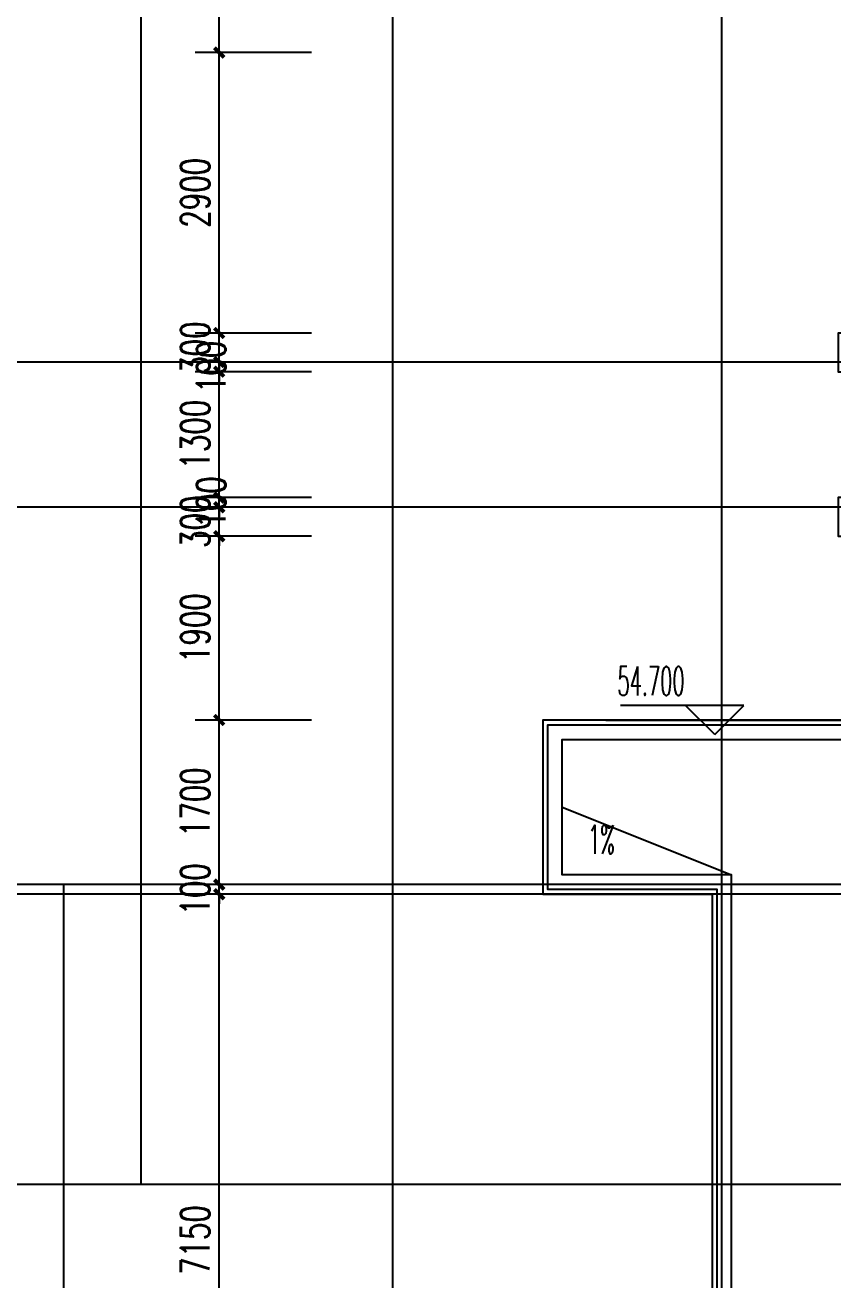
# Model space of a CAD drawing. Extents: x -59851 to 653804, y -249523 to 437614.
# Drawn here: x -30914 to -22567, y -164481 to -151511 of the extents above; entities that cross this region are included whole.
import ezdxf

# ---------------------------------------------------------------- set-up
doc = ezdxf.new("R2010")
doc.units = 0
doc.header["$LTSCALE"] = 1000
doc.header["$MEASUREMENT"] = 0
for name, color, linetype in [('A-ROOF', 7, 'Continuous'), ('A-第三道尺寸线', 105, 'Continuous'), ('DIM_ELEV', 3, 'Continuous'), ('DIM_SYMB', 3, 'Continuous'), ('DOTE', 16, 'Continuous'), ('PUB_TEXT', 7, 'Continuous'), ('ys', 154, 'Continuous')]:
    doc.layers.add(name, color=color, linetype=linetype)
doc.styles.add('_TCH_DIM', font='SIMPLEX.shx', dxfattribs={"width": 0.7, "bigfont": 'GBCBIG.shx'})
doc.styles.add('_TCH_DIM_T3', font='SIMPLEX.shx', dxfattribs={"width": 0.705882, "bigfont": 'GBCBIG.shx'})
doc.dimstyles.new('_TCH_ARCH&&100', dxfattribs={"dimtxt": 297.5, "dimasz": 100, "dimexe": 250, "dimexo": 300, "dimgap": 100, "dimtad": 1, "dimdec": 0, "dimzin": 0, "dimdsep": 46, "dimtxsty": '_TCH_DIM_T3', "dimblk": 'ARCHTICK', "dimcen": 0.09, "dimclrt": 7, "dimazin": 2, "dimtfac": 1, "dimtdec": 0, "dimtix": 1, "dimtmove": 2, "dimatfit": 3, "dimfxl": 0, "dimtolj": 1, "dimtzin": 0, "dimarcsym": 0})

# ---------------------------------------------------------------- blocks, each defined once
blk = doc.blocks.new('zhouxianssceng0329')
at = {"layer": 'DOTE'}
for p, q in [((-29714, 140298), (-29714, 156469)), ((-27114, 132090), (-27114, 156469)), ((-23714, 132090), (-23714, 156469)), ((5501, 148798), (-44989, 148798)), ((-20014, 147298), (-44989, 147298)), ((-3314, 143398), (-44989, 143398)), ((-30514, 132090), (-30514, 143398)), ((5501, 143298), (-44989, 143298)), ((5501, 140298), (-44989, 140298))]:
    blk.add_line(p, q, dxfattribs=at)
blk = doc.blocks.new('jifangcengxiugai0420')
at = {"layer": 'A-ROOF'}
for points in [[(53534, -148102), (51734, -148102), (51734, -147902), (51134, -147902), (51134, -148302), (51534, -148302), (51534, -149602), (51134, -149602), (51134, -150002), (51534, -150002), (51534, -151902), (48084, -151902), (48084, -153702), (49834, -153702), (49834, -160852), (50034, -160852), (50034, -153502), (48284, -153502), (48284, -152102), (51734, -152102), (51734, -149802), (51734, -148302), (53534, -148302)], [(49884, -160852), (49884, -153652), (48134, -153652), (48134, -151952), (51584, -151952), (51584, -149952), (51184, -149952), (51184, -149652), (51584, -149652), (51584, -148252), (51184, -148252), (51184, -147952), (51684, -147952), (51684, -148152), (53534, -148152)], [(48734, -152102), (51734, -152102), (51734, -150002)], [(48734, -151902), (51534, -151902), (51534, -150002)]]:
    blk.add_lwpolyline(points, dxfattribs=at)
at = {"layer": 'DIM_ELEV'}
for p, q in [((50159, -151752), (48885, -151752)), ((49859, -152052), (49559, -151752)), ((49859, -152052), (50159, -151752))]:
    blk.add_line(p, q, dxfattribs=at)
at = {"layer": 'PUB_TEXT', "style": '_TCH_DIM', "width": 0.494118}
blk.add_text('54.700', height=297.5, dxfattribs=at).set_placement((48855, -151647))
blk = doc.blocks.new('_ArchTick')
at = {"color": 0, "linetype": 'ByBlock', "const_width": 0.4}
blk.add_lwpolyline([(-0.5, -0.5), (0.5, 0.5)], dxfattribs=at)
blk = doc.blocks.new('*D1239')
at = {"layer": 'A-第三道尺寸线', "color": 0, "lineweight": -2, "transparency": 16777216}
for p, q in [((-27956, -148994), (-29158, -148994)), ((-28908, -151794), (-28908, -148994)), ((-27956, -151794), (-29158, -151794))]:
    blk.add_line(p, q, dxfattribs=at)
at = {"layer": 'Defpoints', "color": 0, "transparency": 16777216}
for p in [(-28908, -148994), (-27656, -148994), (-27656, -151794)]:
    blk.add_point(p, dxfattribs=at)
at = {"layer": 'A-第三道尺寸线', "color": 0, "lineweight": -2, "transparency": 16777216, "xscale": 100, "yscale": 100, "zscale": 100}
for p, rotation in [((-28908, -148994), 90), ((-28908, -151794), 270)]:
    blk.add_blockref('_ArchTick', p, dxfattribs=dict(at, rotation=rotation))
at = {"layer": 'A-第三道尺寸线', "color": 7, "transparency": 16777216, "insert": (-29156, -150394), "char_height": 297.5, "attachment_point": 5, "rotation": 90, "style": '_TCH_DIM_T3'}
blk.add_mtext('\\A1;2800', dxfattribs=at)
blk = doc.blocks.new('*D1240')
at = {"layer": 'A-第三道尺寸线', "color": 0, "lineweight": -2, "transparency": 16777216}
for p, q in [((-27956, -151794), (-29158, -151794)), ((-28908, -154694), (-28908, -151794)), ((-27956, -154694), (-29158, -154694))]:
    blk.add_line(p, q, dxfattribs=at)
at = {"layer": 'Defpoints', "color": 0, "transparency": 16777216}
for p in [(-28908, -151794), (-27656, -151794), (-27656, -154694)]:
    blk.add_point(p, dxfattribs=at)
at = {"layer": 'A-第三道尺寸线', "color": 0, "lineweight": -2, "transparency": 16777216, "xscale": 100, "yscale": 100, "zscale": 100}
for p, rotation in [((-28908, -151794), 90), ((-28908, -154694), 270)]:
    blk.add_blockref('_ArchTick', p, dxfattribs=dict(at, rotation=rotation))
at = {"layer": 'A-第三道尺寸线', "color": 7, "transparency": 16777216, "insert": (-29156, -153244), "char_height": 297.5, "attachment_point": 5, "rotation": 90, "style": '_TCH_DIM_T3'}
blk.add_mtext('\\A1;2900', dxfattribs=at)
blk = doc.blocks.new('*D1241')
at = {"layer": 'A-第三道尺寸线', "color": 0, "lineweight": -2, "transparency": 16777216}
for p, q in [((-28908, -154694), (-28908, -154594)), ((-27956, -154694), (-29158, -154694)), ((-28908, -154994), (-28908, -154694)), ((-27956, -154994), (-29158, -154994)), ((-28908, -154994), (-28908, -155094))]:
    blk.add_line(p, q, dxfattribs=at)
at = {"layer": 'Defpoints', "color": 0, "transparency": 16777216}
for p in [(-28908, -154694), (-27656, -154694), (-27656, -154994)]:
    blk.add_point(p, dxfattribs=at)
at = {"layer": 'A-第三道尺寸线', "color": 0, "lineweight": -2, "transparency": 16777216, "xscale": 100, "yscale": 100, "zscale": 100}
for p, rotation in [((-28908, -154694), 270), ((-28908, -154994), 90)]:
    blk.add_blockref('_ArchTick', p, dxfattribs=dict(at, rotation=rotation))
at = {"layer": 'A-第三道尺寸线', "color": 7, "transparency": 16777216, "insert": (-29156, -154844), "char_height": 297.5, "attachment_point": 5, "rotation": 90, "style": '_TCH_DIM_T3'}
blk.add_mtext('\\A1;300', dxfattribs=at)
blk = doc.blocks.new('*D1242')
at = {"layer": 'A-第三道尺寸线', "color": 0, "lineweight": -2, "transparency": 16777216}
for p, q in [((-27956, -154994), (-29158, -154994)), ((-28908, -154994), (-28908, -154894)), ((-28908, -155094), (-28908, -154994)), ((-27956, -155094), (-29158, -155094)), ((-28908, -155094), (-28908, -155194))]:
    blk.add_line(p, q, dxfattribs=at)
at = {"layer": 'Defpoints', "color": 0, "transparency": 16777216}
for p in [(-28908, -154994), (-27656, -154994), (-27656, -155094)]:
    blk.add_point(p, dxfattribs=at)
at = {"layer": 'A-第三道尺寸线', "color": 0, "lineweight": -2, "transparency": 16777216, "xscale": 100, "yscale": 100, "zscale": 100}
for p, rotation in [((-28908, -154994), 270), ((-28908, -155094), 90)]:
    blk.add_blockref('_ArchTick', p, dxfattribs=dict(at, rotation=rotation))
at = {"layer": 'A-第三道尺寸线', "color": 7, "transparency": 16777216, "insert": (-28991, -155044), "char_height": 297.5, "attachment_point": 5, "rotation": 90, "style": '_TCH_DIM_T3'}
blk.add_mtext('\\A1;100', dxfattribs=at)
blk = doc.blocks.new('*D1243')
at = {"layer": 'A-第三道尺寸线', "color": 0, "lineweight": -2, "transparency": 16777216}
for p, q in [((-27956, -155094), (-29158, -155094)), ((-28908, -156394), (-28908, -155094)), ((-27956, -156394), (-29158, -156394))]:
    blk.add_line(p, q, dxfattribs=at)
at = {"layer": 'Defpoints', "color": 0, "transparency": 16777216}
for p in [(-28908, -155094), (-27656, -155094), (-27656, -156394)]:
    blk.add_point(p, dxfattribs=at)
at = {"layer": 'A-第三道尺寸线', "color": 0, "lineweight": -2, "transparency": 16777216, "xscale": 100, "yscale": 100, "zscale": 100}
for p, rotation in [((-28908, -155094), 90), ((-28908, -156394), 270)]:
    blk.add_blockref('_ArchTick', p, dxfattribs=dict(at, rotation=rotation))
at = {"layer": 'A-第三道尺寸线', "color": 7, "transparency": 16777216, "insert": (-29156, -155744), "char_height": 297.5, "attachment_point": 5, "rotation": 90, "style": '_TCH_DIM_T3'}
blk.add_mtext('\\A1;1300', dxfattribs=at)
blk = doc.blocks.new('*D1244')
at = {"layer": 'A-第三道尺寸线', "color": 0, "lineweight": -2, "transparency": 16777216}
for p, q in [((-28908, -156394), (-28908, -156294)), ((-27956, -156394), (-29158, -156394)), ((-28908, -156494), (-28908, -156394)), ((-27956, -156494), (-29158, -156494)), ((-28908, -156494), (-28908, -156594))]:
    blk.add_line(p, q, dxfattribs=at)
at = {"layer": 'Defpoints', "color": 0, "transparency": 16777216}
for p in [(-28908, -156394), (-27656, -156394), (-27656, -156494)]:
    blk.add_point(p, dxfattribs=at)
at = {"layer": 'A-第三道尺寸线', "color": 0, "lineweight": -2, "transparency": 16777216, "xscale": 100, "yscale": 100, "zscale": 100}
for p, rotation in [((-28908, -156394), 270), ((-28908, -156494), 90)]:
    blk.add_blockref('_ArchTick', p, dxfattribs=dict(at, rotation=rotation))
at = {"layer": 'A-第三道尺寸线', "color": 7, "transparency": 16777216, "insert": (-28991, -156444), "char_height": 297.5, "attachment_point": 5, "rotation": 90, "style": '_TCH_DIM_T3'}
blk.add_mtext('\\A1;100', dxfattribs=at)
blk = doc.blocks.new('*D1245')
at = {"layer": 'A-第三道尺寸线', "color": 0, "lineweight": -2, "transparency": 16777216}
for p, q in [((-28908, -156494), (-28908, -156394)), ((-27956, -156494), (-29158, -156494)), ((-28908, -156794), (-28908, -156494)), ((-27956, -156794), (-29158, -156794)), ((-28908, -156794), (-28908, -156894))]:
    blk.add_line(p, q, dxfattribs=at)
at = {"layer": 'Defpoints', "color": 0, "transparency": 16777216}
for p in [(-28908, -156494), (-27656, -156494), (-27656, -156794)]:
    blk.add_point(p, dxfattribs=at)
at = {"layer": 'A-第三道尺寸线', "color": 0, "lineweight": -2, "transparency": 16777216, "xscale": 100, "yscale": 100, "zscale": 100}
for p, rotation in [((-28908, -156494), 270), ((-28908, -156794), 90)]:
    blk.add_blockref('_ArchTick', p, dxfattribs=dict(at, rotation=rotation))
at = {"layer": 'A-第三道尺寸线', "color": 7, "transparency": 16777216, "insert": (-29156, -156644), "char_height": 297.5, "attachment_point": 5, "rotation": 90, "style": '_TCH_DIM_T3'}
blk.add_mtext('\\A1;300', dxfattribs=at)
blk = doc.blocks.new('*D1246')
at = {"layer": 'A-第三道尺寸线', "color": 0, "lineweight": -2, "transparency": 16777216}
for p, q in [((-27956, -156794), (-29158, -156794)), ((-28908, -158694), (-28908, -156794)), ((-27956, -158694), (-29158, -158694))]:
    blk.add_line(p, q, dxfattribs=at)
at = {"layer": 'Defpoints', "color": 0, "transparency": 16777216}
for p in [(-28908, -156794), (-27656, -156794), (-27656, -158694)]:
    blk.add_point(p, dxfattribs=at)
at = {"layer": 'A-第三道尺寸线', "color": 0, "lineweight": -2, "transparency": 16777216, "xscale": 100, "yscale": 100, "zscale": 100}
for p, rotation in [((-28908, -156794), 90), ((-28908, -158694), 270)]:
    blk.add_blockref('_ArchTick', p, dxfattribs=dict(at, rotation=rotation))
at = {"layer": 'A-第三道尺寸线', "color": 7, "transparency": 16777216, "insert": (-29156, -157744), "char_height": 297.5, "attachment_point": 5, "rotation": 90, "style": '_TCH_DIM_T3'}
blk.add_mtext('\\A1;1900', dxfattribs=at)
blk = doc.blocks.new('*D1247')
at = {"layer": 'A-第三道尺寸线', "color": 0, "lineweight": -2, "transparency": 16777216}
for p, q in [((-27956, -158694), (-29158, -158694)), ((-28908, -160394), (-28908, -158694)), ((-27956, -160394), (-29158, -160394))]:
    blk.add_line(p, q, dxfattribs=at)
at = {"layer": 'Defpoints', "color": 0, "transparency": 16777216}
for p in [(-28908, -158694), (-27656, -158694), (-27656, -160394)]:
    blk.add_point(p, dxfattribs=at)
at = {"layer": 'A-第三道尺寸线', "color": 0, "lineweight": -2, "transparency": 16777216, "xscale": 100, "yscale": 100, "zscale": 100}
for p, rotation in [((-28908, -158694), 90), ((-28908, -160394), 270)]:
    blk.add_blockref('_ArchTick', p, dxfattribs=dict(at, rotation=rotation))
at = {"layer": 'A-第三道尺寸线', "color": 7, "transparency": 16777216, "insert": (-29156, -159544), "char_height": 297.5, "attachment_point": 5, "rotation": 90, "style": '_TCH_DIM_T3'}
blk.add_mtext('\\A1;1700', dxfattribs=at)
blk = doc.blocks.new('*D1248')
at = {"layer": 'A-第三道尺寸线', "color": 0, "lineweight": -2, "transparency": 16777216}
for p, q in [((-28908, -160394), (-28908, -160294)), ((-27956, -160394), (-29158, -160394)), ((-28908, -160494), (-28908, -160394)), ((-27956, -160494), (-29158, -160494)), ((-28908, -160494), (-28908, -160594))]:
    blk.add_line(p, q, dxfattribs=at)
at = {"layer": 'Defpoints', "color": 0, "transparency": 16777216}
for p in [(-28908, -160394), (-27656, -160394), (-27656, -160494)]:
    blk.add_point(p, dxfattribs=at)
at = {"layer": 'A-第三道尺寸线', "color": 0, "lineweight": -2, "transparency": 16777216, "xscale": 100, "yscale": 100, "zscale": 100}
for p, rotation in [((-28908, -160394), 270), ((-28908, -160494), 90)]:
    blk.add_blockref('_ArchTick', p, dxfattribs=dict(at, rotation=rotation))
at = {"layer": 'A-第三道尺寸线', "color": 7, "transparency": 16777216, "insert": (-29156, -160444), "char_height": 297.5, "attachment_point": 5, "rotation": 90, "style": '_TCH_DIM_T3'}
blk.add_mtext('\\A1;100', dxfattribs=at)
blk = doc.blocks.new('*D1249')
at = {"layer": 'A-第三道尺寸线', "color": 0, "lineweight": -2, "transparency": 16777216}
for p, q in [((-27956, -160494), (-29158, -160494)), ((-28908, -167644), (-28908, -160494)), ((-27956, -167644), (-29158, -167644))]:
    blk.add_line(p, q, dxfattribs=at)
at = {"layer": 'Defpoints', "color": 0, "transparency": 16777216}
for p in [(-28908, -160494), (-27656, -160494), (-27656, -167644)]:
    blk.add_point(p, dxfattribs=at)
at = {"layer": 'A-第三道尺寸线', "color": 0, "lineweight": -2, "transparency": 16777216, "xscale": 100, "yscale": 100, "zscale": 100}
for p, rotation in [((-28908, -160494), 90), ((-28908, -167644), 270)]:
    blk.add_blockref('_ArchTick', p, dxfattribs=dict(at, rotation=rotation))
at = {"layer": 'A-第三道尺寸线', "color": 7, "transparency": 16777216, "insert": (-29156, -164069), "char_height": 297.5, "attachment_point": 5, "rotation": 90, "style": '_TCH_DIM_T3'}
blk.add_mtext('\\A1;7150', dxfattribs=at)

msp = doc.modelspace()

# ---------------------------------------------------------------- linework, layer by layer
at = {"layer": 'DIM_SYMB'}
msp.add_lwpolyline([(-25266.1, -160183.5, 0, 0, 0), (-24773, -160183.5, 80, 0, 0), (-24473, -160183.5, 0, 0, 0)], format="xyseb", dxfattribs=at)
at = {"layer": 'ys'}
msp.add_lwpolyline([(-25363.7, -159594.3), (-23613.7, -160294.3)], dxfattribs=at)

# ---------------------------------------------------------------- block references
for name, p in [('zhouxianssceng0329', (0, -303792.5)), ('jifangcengxiugai0420', (-73647.5, -6792.5))]:
    msp.add_blockref(name, p)

# ---------------------------------------------------------------- texts
at = {"layer": 'PUB_TEXT', "style": '_TCH_DIM', "width": 0.494118}
msp.add_text('1%', height=297.5, dxfattribs=at).set_placement((-25097.4, -160078.5))

# ---------------------------------------------------------------- dimensions: what is measured, and where the dimension line sits
at = {"layer": 'A-第三道尺寸线'}
for p1, p2, picture, middle in [((-27655.7, -151794.3), (-27655.7, -148994.3), '*D1239', (-29156.3, -150394.3)), ((-27655.7, -154694.3), (-27655.7, -151794.3), '*D1240', (-29156.3, -153244.3)), ((-27655.7, -154994.3), (-27655.7, -154694.3), '*D1241', (-29156.3, -154844.3)), ((-27655.7, -156394.3), (-27655.7, -155094.3), '*D1243', (-29156.3, -155744.3)), ((-27655.7, -156794.3), (-27655.7, -156494.3), '*D1245', (-29156.3, -156644.3)), ((-27655.7, -158694.3), (-27655.7, -156794.3), '*D1246', (-29156.3, -157744.3)), ((-27655.7, -160394.3), (-27655.7, -158694.3), '*D1247', (-29156.3, -159544.3)), ((-27655.7, -160494.3), (-27655.7, -160394.3), '*D1248', (-29156.3, -160444.3)), ((-27655.7, -167644.3), (-27655.7, -160494.3), '*D1249', (-29156.3, -164069.3))]:
    dim = msp.add_aligned_dim(p1=p1, p2=p2, distance=1251.8, dimstyle='_TCH_ARCH&&100', dxfattribs=at)
    dim.commit()
    dim.dimension.update_dxf_attribs({"geometry": picture, "text_midpoint": middle})
for base, p1, p2, picture, middle in [((-28907.5, -154994.3), (-27655.7, -155094.3), (-27655.7, -154994.3), '*D1242', (-28991, -155044.3)), ((-28907.5, -156394.3), (-27655.7, -156494.3), (-27655.7, -156394.3), '*D1244', (-28991, -156444.3))]:
    dim = msp.add_linear_dim(base=base, p1=p1, p2=p2, angle=90, dimstyle='_TCH_ARCH&&100', dxfattribs=at)
    dim.commit()
    dim.dimension.update_dxf_attribs({"geometry": picture, "text_midpoint": middle, "dimtype": 161})

doc.saveas('drawing.dxf')
